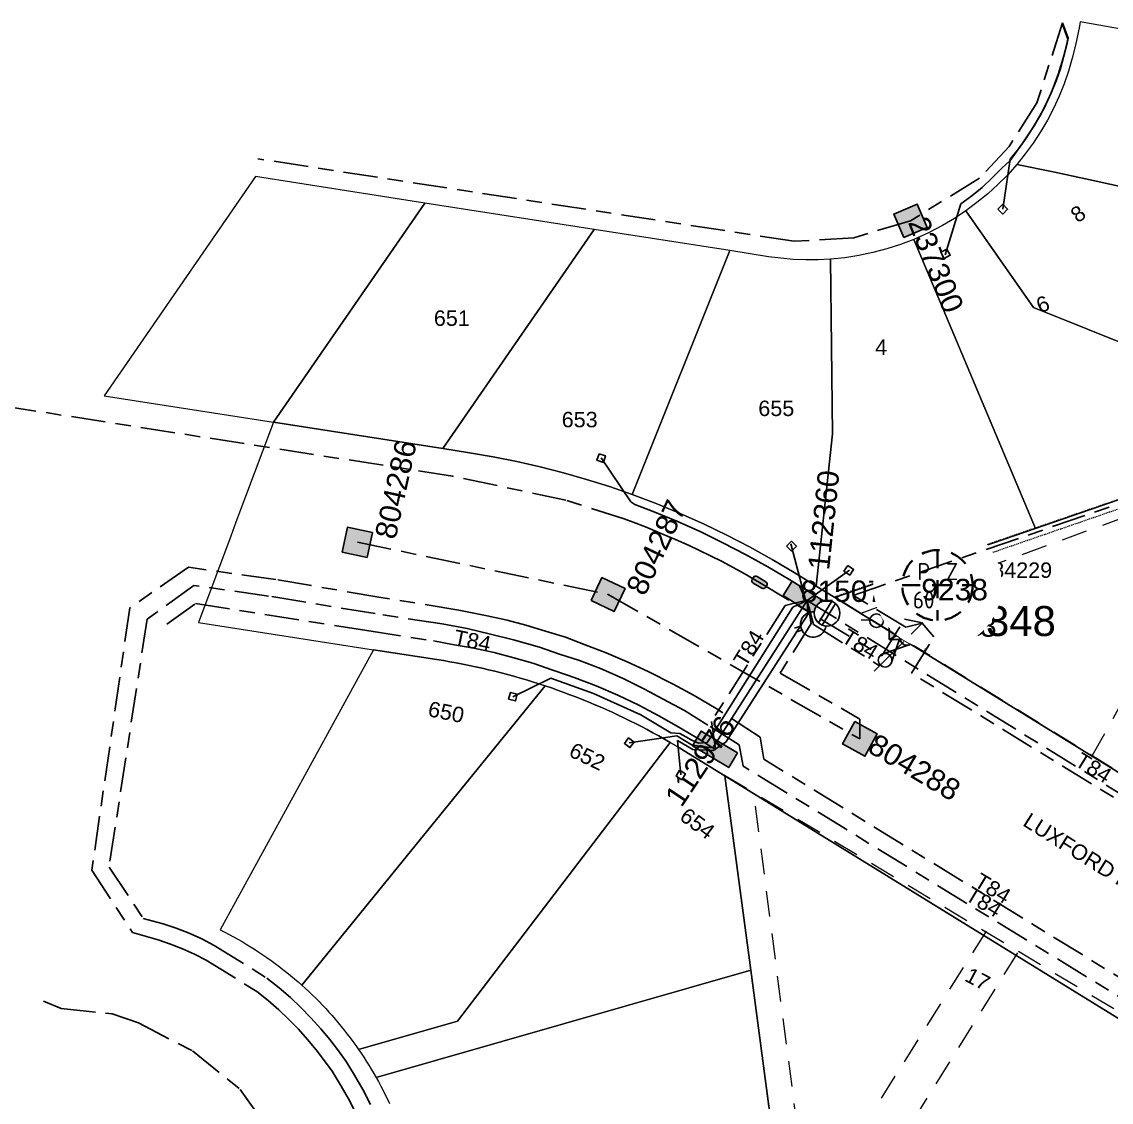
# Model space of a CAD drawing. Header units: metres. Extents: x 298351 to 299301, y 6265099 to 6266102.
# Drawn here: x 298476.4 to 298603.5, y 6265715 to 6265841.2 of the extents above; entities that cross this region are included whole.
import ezdxf
from ezdxf.enums import TextEntityAlignment as Align

# ---------------------------------------------------------------- set-up
doc = ezdxf.new("R2010")
doc.units = ezdxf.units.M
for name, pattern in [('Cable Exist UG', [8.2, 4, -1.2, 1.8, -1.2]), ('Dash', [5, 3, -2]), ('HIDDEN', [0.375, 0.25, -0.125]), ('HIDDEN2', [0.1875, 0.125, -0.0625])]:
    doc.linetypes.add(name, pattern=pattern)
doc.layers.get('0').update_dxf_attribs({"color": 6})
for name, color, linetype, lineweight in [('Cadastre Developer_SP_EXT', 9, 'Continuous', 5), ('Cadastre Land Parcels_SP_EXT', 9, 'Continuous', 5), ('Cadastre Other Property_SP_EXT', 9, 'HIDDEN', 5), ('Cadastre Roads_SP_EXT', 9, 'Continuous', 5)]:
    doc.layers.add(name, color=color, linetype=linetype, lineweight=lineweight)
for name, color, linetype in [('Equip_HV_EXT', 7, 'Continuous'), ('Equip_LV_EXT', 7, 'Continuous'), ('Equip_SL_EXT', 7, 'Continuous'), ('Mains_HV_EXT', 7, 'Continuous'), ('Mains_LV_EXT', 7, 'Continuous'), ('Mains_LV_SL_EXT', 7, 'Continuous'), ('Mains_SL_EXT', 7, 'Continuous'), ('Services_SP_EXT', 7, 'Continuous'), ('Sub_SP_EXT', 7, 'Continuous'), ('SupportsUG_SP_LV_EXT', 7, 'Continuous'), ('SupportsUG_SP_LV_SL_EXT', 7, 'Continuous')]:
    doc.layers.add(name, color=color, linetype=linetype)
doc.layers.get('0').freeze()
doc.styles.add('COLUMN_LABEL', font='arial.ttf')
doc.styles.add('iecARIAL', font='arial.ttf', dxfattribs={"height": 2})
doc.styles.add('IESYMBOL1', font='isocp.shx')
doc.styles.add('POLE_LABEL', font='arial.ttf')
doc.styles.add('SLCP_LABEL', font='arial.ttf', dxfattribs={"height": 3.5})
doc.styles.get("Standard").update_dxf_attribs({"font": 'arial.ttf'})
doc.styles.add('SWITCH_LABEL', font='arial.ttf', dxfattribs={"height": 2.5})

# ---------------------------------------------------------------- blocks, each defined once
blk = doc.blocks.new('SUB_PADMOUNT_EXT')
for points in [[(0, 0), (-3.84, 1.92), (-3.84, -1.92)], [(0, 0), (3.84, 1.92), (3.84, -1.92)]]:
    blk.add_hatch(color=256).paths.add_polyline_path(points)
for p, q in [((3.84, 1.92), (-3.84, -1.92)), ((-3.84, 1.92), (3.84, -1.92))]:
    blk.add_line(p, q)
blk.add_lwpolyline([(-3.84, -1.92), (3.84, -1.92), (3.84, 1.92), (-3.84, 1.92)], close=True)
for tag, height, flags, p in [('ASSET_NUM', 3.5, 8, (2, 2)), ('STREET_CODE', 0.2, 9, (1.5, 0)), ('CONSTRUCTED_VOLTAGE', 0.2, 9, (1.5, -0.2)), ('OPERATING_VOLTAGE', 0.2, 9, (1.5, -0.6)), ('ORIENTATION', 0.2, 9, (1.5, -0.8)), ('OWNED_BY', 0.2, 9, (1.5, -1)), ('OPERATED_BY', 0.2, 9, (1.5, -1.2)), ('NO_PHASES', 0.2, 9, (1.5, -0.4)), ('SECONDARY_VOLTAGE', 0.2, 9, (1.5, -1.6)), ('STATE', 0.2, 9, (1.5, -1.8)), ('SUBSTATION_TYPE', 0.2, 9, (1.5, -2.2)), ('MAINTAINED_BY', 0.2, 9, (1.5, -1.4)), ('PARENT', 0.2, 9, (1.5, -2)), ('USAGE', 0.2, 9, (1.5, -2.4)), ('LEGEND', 0.2, 9, (1.5, -2.6)), ('STREETNAME', 0.2, 9, (1.5, -3)), ('SUBURB', 0.2, 9, (1.5, -3.2)), ('Z', 0.2, 1, (1.5, -3.6)), ('LOCATION', 0.2, 9, (1.5, -2.8)), ('NOTES', 0.2, 9, (1.5, -3.4))]:
    blk.add_attdef(tag, text='', height=height, dxfattribs=dict(flags=flags)).set_placement(p, align=Align.MIDDLE_LEFT)
blk = doc.blocks.new('COLUMN_EXT')
blk.add_hatch(color=256).paths.add_polyline_path([(-1.49, 1.48), (-1.49, -1.49), (1.48, -1.49), (1.48, 1.48)])
blk.add_lwpolyline([(-1.49, -1.49), (1.48, -1.49), (1.48, 1.48), (-1.49, 1.48)], close=True)
for tag, height, style, flags, p in [('ASSET_NUM', 2.5, 'COLUMN_LABEL', 8, (2, 2)), ('STRUCTURE_PLANT_NUMBER', 0.2, 'POLE_LABEL', 9, (1.81, 0.03)), ('STREET_CODE', 0.2, 'COLUMN_LABEL', 9, (1.81, -0.2))]:
    blk.add_attdef(tag, text='', height=height, dxfattribs=dict(style=style, flags=flags)).set_placement(p, align=Align.MIDDLE_LEFT)
at = {"flags": 9}
for tag, p in [('COLUMN_TYPE', (1.81, -0.4)), ('OWNED_BY', (1.81, -0.6)), ('STATE', (1.81, -0.8)), ('USAGE', (1.81, -1)), ('LEGEND', (1.81, -1.2)), ('STREETNAME', (1.81, -1.6)), ('SUBURB', (1.81, -1.8)), ('LOCATION', (1.81, -1.4)), ('NOTES', (1.81, -2))]:
    blk.add_attdef(tag, text='', height=0.2, dxfattribs=at).set_placement(p, align=Align.MIDDLE_LEFT)
at = {"flags": 1}
blk.add_attdef('Z', (1.81, -2.35), '', height=0.2, dxfattribs=at)
blk = doc.blocks.new('PILLAR_EXT')
blk.add_hatch(color=256).paths.add_polyline_path([(-2.475, 0.99), (-2.475, -0.99), (2.475, -0.99), (2.475, 0.99)])
blk.add_lwpolyline([(-2.475, -0.99), (2.475, -0.99), (2.475, 0.99), (-2.475, 0.99)], close=True)
at = {"style": 'iecARIAL', "flags": 8}
blk.add_attdef('ASSET_NUM', (1.5, 3.5), '', height=2.5, dxfattribs=at)
for tag, p, flags in [('OWNED_BY', (0, -0.2), 9), ('STATE', (0, -0.4), 9), ('SUPPORT_TYPE', (0, -0.6), 9), ('USAGE', (0, -0.8), 9), ('LEGEND', (0, -1), 9), ('LOCATION', (0, -1.2), 9), ('NOTES', (0, -1.4), 9), ('STREETNAME', (0, -1.8), 9), ('SUBURB', (0, -2), 1), ('PARENT', (0, -1.6), 9)]:
    blk.add_attdef(tag, p, '', height=0.2, dxfattribs=dict(flags=flags))
blk = doc.blocks.new('CCP_EXT')
at = {"flags": 9}
for tag, p in [('STATE', (0, -1.8)), ('LEGEND', (0, -1.4)), ('LIFE_SUPPORT', (0, -1.6)), ('NOTES', (0, -2))]:
    blk.add_attdef(tag, text='', height=0.2, dxfattribs=at).set_placement(p, align=Align.MIDDLE_LEFT)
blk.add_wipeout([(0, 0.57), (0.57, 0), (0, -0.57), (-0.57, 0)])
blk.add_lwpolyline([(-0.57, 0), (0, 0.57), (0.57, 0), (0, -0.57), (-0.57, 0)])
at = {"flags": 1}
blk.add_attdef('Z', (0, 0), '', height=0.2, dxfattribs=at)
at = {"flags": 9}
for tag, p in [('CCP_TYPE', (0, 0)), ('CONSTRUCTED_VOLTAGE', (0, -0.2)), ('OPERATING_VOLTAGE', (0, -0.6)), ('ORIENTATION', (0, -0.8)), ('OWNED_BY', (0, -1)), ('NO_PHASES', (0, -0.4)), ('USAGE', (0, -1.2))]:
    blk.add_attdef(tag, text='', height=0.2, dxfattribs=at).set_placement(p, align=Align.MIDDLE_LEFT)
blk = doc.blocks.new('HV_STJ_EXT')
h = blk.add_hatch(color=256)
edge = h.paths.add_edge_path()
edge.add_ellipse((-0.59, 0.13), major_axis=(0.226, 0.226), ratio=1, start_angle=45, end_angle=135)
edge.add_line((-0.91, 0.13), (-0.91, -0.13))
edge.add_ellipse((-0.59, -0.13), major_axis=(0.226, 0.226), ratio=1, start_angle=135, end_angle=225)
edge.add_line((-0.59, -0.45), (0.59, -0.45))
edge.add_ellipse((0.59, -0.13), major_axis=(-0.226, 0.226), ratio=1, start_angle=135, end_angle=225)
edge.add_line((0.91, -0.13), (0.91, 0.13))
edge.add_ellipse((0.59, 0.13), major_axis=(-0.226, 0.226), ratio=1, start_angle=225, end_angle=315)
edge.add_line((0.59, 0.45), (-0.59, 0.45))
blk.add_lwpolyline([(-0.91, 0.13), (-0.91, -0.13, 0.414214), (-0.59, -0.45), (0.59, -0.45, 0.414214), (0.91, -0.13), (0.91, 0.13, 0.414214), (0.59, 0.45), (-0.59, 0.45, 0.414214)], format="xyb", close=True)
for tag, flags, p in [('ORIENTATION', 9, (1.5, 0)), ('Z', 1, (1.5, -0.8)), ('USAGE', 9, (1.5, -0.2)), ('LEGEND', 9, (1.5, -0.4)), ('NOTES', 9, (1.5, -0.6))]:
    blk.add_attdef(tag, text='', height=0.2, dxfattribs=dict(flags=flags)).set_placement(p, align=Align.MIDDLE_LEFT)
blk = doc.blocks.new('LV_UG_LINKS_OPEN_EXT')
for p, q in [((-0.25, 1.47), (-0.25, 2.22)), ((0.25, 1.47), (0.25, 2.22)), ((-0.25, -1.47), (-0.25, -2.22)), ((0.25, -1.47), (0.25, -2.22))]:
    blk.add_line(p, q)
at = {"flags": 9}
for tag, p in [('ACTUAL_STATUS', (0, 0)), ('CONSTRUCTED_VOLTAGE', (0, -0.2)), ('OPERATING_VOLTAGE', (0, -0.6)), ('ORIENTATION', (0, -0.8)), ('STATE', (0, -1)), ('SWITCH_TYPE', (0, -1.2)), ('NO_PHASES', (0, -0.4)), ('USAGE', (0, -1.4)), ('NOTES', (0, -1.6))]:
    blk.add_attdef(tag, text='', height=0.2, dxfattribs=at).set_placement(p, align=Align.MIDDLE_LEFT)
at = {"flags": 1}
blk.add_attdef('Z', (0, 0), '', height=0.2, dxfattribs=at)
blk.add_wipeout([(-0.25, 1.47), (-0.43, 1.43), (-0.61, 1.36), (-0.77, 1.28), (-0.93, 1.17), (-1.07, 1.05), (-1.19, 0.9), (-1.29, 0.75), (-1.38, 0.58), (-1.44, 0.4), (-1.48, 0.22), (-1.49, 0.03), (-1.49, -0.16), (-1.45, -0.34), (-1.4, -0.52), (-1.32, -0.69), (-1.23, -0.85), (-1.11, -1), (-0.98, -1.13), (-0.83, -1.24), (-0.66, -1.34), (-0.49, -1.41), (-0.31, -1.46), (-0.13, -1.49), (0.06, -1.49), (0.25, -1.47), (0.43, -1.43), (0.61, -1.36), (0.77, -1.28), (0.93, -1.17), (1.07, -1.05), (1.19, -0.9), (1.29, -0.75), (1.38, -0.58), (1.44, -0.4), (1.48, -0.22), (1.49, -0.03), (1.49, 0.16), (1.45, 0.34), (1.4, 0.52), (1.32, 0.69), (1.23, 0.85), (1.11, 1), (0.98, 1.13), (0.83, 1.24), (0.66, 1.34), (0.49, 1.41), (0.31, 1.46), (0.13, 1.49), (-0.06, 1.49)])
blk.add_lwpolyline([(0, -1.49, 1), (0, 1.49, 1)], format="xyb", close=True)
blk = doc.blocks.new('LV_UG_DFUSE_CLOSED_EXT')
for points in [[(1, 0), (0, 0)], [(5.04, 0.73), (2.16, -0.72)], [(5.05, -0.71), (2.16, 0.72)], [(6.2, 0.01), (7.2, 0.01)]]:
    blk.add_lwpolyline(points)
for centre in [(1.8, 0), (5.4, 0.01)]:
    blk.add_circle(centre, 0.8)
at = {"flags": 9}
for tag, p in [('ACTUAL_STATUS', (0, 0)), ('CONSTRUCTED_VOLTAGE', (0, -0.2)), ('OPERATING_VOLTAGE', (0, -0.6)), ('ORIENTATION', (0, -0.8)), ('STATE', (0, -1)), ('SWITCH_TYPE', (0, -1.2)), ('NO_PHASES', (0, -0.4)), ('USAGE', (0, -1.4)), ('NOTES', (0, -1.6))]:
    blk.add_attdef(tag, text='', height=0.2, dxfattribs=at).set_placement(p, align=Align.MIDDLE_LEFT)
at = {"flags": 1}
blk.add_attdef('Z', (0, 0), '', height=0.2, dxfattribs=at)
blk = doc.blocks.new('LV_UG_LINKS_CLOSED_EXT')
blk.add_wipeout([(-1.06, 1.06), (-1.18, 0.92), (-1.29, 0.76), (-1.37, 0.59), (-1.43, 0.42), (-1.48, 0.23), (-1.49, 0.05), (-1.49, -0.14), (-1.46, -0.33), (-1.41, -0.51), (-1.33, -0.68), (-1.24, -0.84), (-1.12, -0.99), (-0.99, -1.12), (-0.84, -1.24), (-0.68, -1.33), (-0.51, -1.41), (-0.33, -1.46), (-0.14, -1.49), (0.05, -1.49), (0.23, -1.48), (0.42, -1.43), (0.59, -1.37), (0.76, -1.29), (0.92, -1.18), (1.06, -1.06), (1.18, -0.92), (1.29, -0.76), (1.37, -0.59), (1.43, -0.42), (1.48, -0.23), (1.49, -0.05), (1.49, 0.14), (1.46, 0.33), (1.41, 0.51), (1.33, 0.68), (1.24, 0.84), (1.12, 0.99), (0.99, 1.12), (0.84, 1.24), (0.68, 1.33), (0.51, 1.41), (0.33, 1.46), (0.14, 1.49), (-0.05, 1.49), (-0.23, 1.48), (-0.42, 1.43), (-0.59, 1.37), (-0.76, 1.29), (-0.92, 1.18)])
for p, q in [((-0.25, -1.48), (-0.25, 1.48)), ((0.25, -1.48), (0.25, 1.48))]:
    blk.add_line(p, q)
blk.add_circle((0, 0), 1.5)
at = {"flags": 9}
for tag, p in [('ACTUAL_STATUS', (0, 0)), ('CONSTRUCTED_VOLTAGE', (0, -0.2)), ('OPERATING_VOLTAGE', (0, -0.6)), ('ORIENTATION', (0, -0.8)), ('STATE', (0, -1)), ('SWITCH_TYPE', (0, -1.2)), ('NO_PHASES', (0, -0.4)), ('USAGE', (0, -1.4)), ('NOTES', (0, -1.6))]:
    blk.add_attdef(tag, text='', height=0.2, dxfattribs=at).set_placement(p, align=Align.MIDDLE_LEFT)
at = {"flags": 1}
blk.add_attdef('Z', (0, 0), '', height=0.2, dxfattribs=at)
blk = doc.blocks.new('LV_UG_DFUSE_OPEN_EXT')
for points in [[(1, 0), (0, 0)], [(6.2, 0.01), (7.2, 0.01)]]:
    blk.add_lwpolyline(points)
for centre in [(1.8, 0), (5.4, 0.01)]:
    blk.add_circle(centre, 0.8)
at = {"flags": 9}
for tag, p in [('ACTUAL_STATUS', (0, 0)), ('CONSTRUCTED_VOLTAGE', (0, -0.2)), ('OPERATING_VOLTAGE', (0, -0.6)), ('ORIENTATION', (0, -0.8)), ('STATE', (0, -1)), ('SWITCH_TYPE', (0, -1.2)), ('NO_PHASES', (0, -0.4)), ('USAGE', (0, -1.4)), ('NOTES', (0, -1.6))]:
    blk.add_attdef(tag, text='', height=0.2, dxfattribs=at).set_placement(p, align=Align.MIDDLE_LEFT)
at = {"flags": 1}
blk.add_attdef('Z', (0, 0), '', height=0.2, dxfattribs=at)
blk = doc.blocks.new('SWG_HOLEC_SU_EXT')
blk.add_line((1.8, -2), (5.8, -2))
for points in [[(1, 0), (0, 0)], [(6.6, 0), (7.6, 0)]]:
    blk.add_lwpolyline(points)
for points in [[(1.8, -0.8, 1), (1.8, 0.8, 1)], [(5.8, -0.8, 1), (5.8, 0.8, 1)]]:
    blk.add_lwpolyline(points, format="xyb", close=True)
at = {"style": 'SWITCH_LABEL', "flags": 8}
blk.add_attdef('ASSET_NUM', text='', height=2.5, rotation=179.9544, dxfattribs=at).set_placement((-2.4, 0), align=Align.MIDDLE_LEFT)
at = {"flags": 1}
blk.add_attdef('Z', (0, 0), '', height=0.2, dxfattribs=at)
at = {"flags": 9}
for tag, p in [('ACTUAL_STATUS', (0, -0.4)), ('CONSTRUCTED_VOLTAGE', (0, -0.6)), ('OPERATING_VOLTAGE', (0, -1)), ('ORIENTATION', (0, -1.2)), ('NO_PHASES', (0, -0.8)), ('OWNED_BY', (0, -1.4)), ('STATE', (0, -1.8)), ('SWITCH_TYPE', (0, -2)), ('STREETNAME', (0, -2.6)), ('PARENT', (0, -1.6)), ('USAGE', (0, -2.2)), ('LOCATION', (0, -2.4)), ('SUBURB', (0, -2.8)), ('NOTES', (0, -3))]:
    blk.add_attdef(tag, text='', height=0.2, dxfattribs=at).set_placement(p, align=Align.MIDDLE_LEFT)
at = {"style": 'SWITCH_LABEL', "flags": 9}
blk.add_attdef('STREET_CODE', text='', height=0.2, dxfattribs=at).set_placement((0, -0.2), align=Align.MIDDLE_LEFT)
blk = doc.blocks.new('SLCP_ZELL_EXT')
blk.add_wipeout([(-0.24, 7.5), (-0.71, 7.47), (-1.17, 7.41), (-1.64, 7.32), (-2.09, 7.21), (-2.54, 7.06), (-2.98, 6.89), (-3.41, 6.69), (-3.82, 6.46), (-4.22, 6.21), (-4.6, 5.93), (-4.96, 5.63), (-5.31, 5.31), (-5.63, 4.96), (-5.93, 4.6), (-6.21, 4.22), (-6.46, 3.82), (-6.69, 3.41), (-6.89, 2.98), (-7.06, 2.54), (-7.21, 2.09), (-7.32, 1.64), (-7.41, 1.17), (-7.47, 0.71), (-7.5, 0.24), (-7.5, -0.24), (-7.47, -0.71), (-7.41, -1.17), (-7.32, -1.64), (-7.21, -2.09), (-7.06, -2.54), (-6.89, -2.98), (-6.69, -3.41), (-6.46, -3.82), (-6.21, -4.22), (-5.93, -4.6), (-5.63, -4.96), (-5.31, -5.31), (-4.96, -5.63), (-4.6, -5.93), (-4.22, -6.21), (-3.82, -6.46), (-3.41, -6.69), (-2.98, -6.89), (-2.54, -7.06), (-2.09, -7.21), (-1.64, -7.32), (-1.17, -7.41), (-0.71, -7.47), (-0.24, -7.5), (0.24, -7.5), (0.71, -7.47), (1.17, -7.41), (1.64, -7.32), (2.09, -7.21), (2.54, -7.06), (2.98, -6.89), (3.41, -6.69), (3.82, -6.46), (4.22, -6.21), (4.6, -5.93), (4.96, -5.63), (5.31, -5.31), (5.63, -4.96), (5.93, -4.6), (6.21, -4.22), (6.46, -3.82), (6.69, -3.41), (6.89, -2.98), (7.06, -2.54), (7.21, -2.09), (7.32, -1.64), (7.41, -1.17), (7.47, -0.71), (7.5, -0.24), (7.5, 0.24), (7.47, 0.71), (7.41, 1.17), (7.32, 1.64), (7.21, 2.09), (7.06, 2.54), (6.89, 2.98), (6.69, 3.41), (6.46, 3.82), (6.21, 4.22), (5.93, 4.6), (5.63, 4.96), (5.31, 5.31), (4.96, 5.63), (4.6, 5.93), (4.22, 6.21), (3.82, 6.46), (3.41, 6.69), (2.98, 6.89), (2.54, 7.06), (2.09, 7.21), (1.64, 7.32), (1.17, 7.41), (0.71, 7.47), (0.24, 7.5)])
at = {"linetype": 'Dash', "lineweight": 40, "ltscale": 0.7}
for p, q in [((0, 4.11), (0, -4.11)), ((-4.11, 0), (4.11, 0))]:
    blk.add_line(p, q, dxfattribs=at)
blk.add_circle((0, 0), 4.11, dxfattribs=at)
at = {"lineweight": 40, "style": 'IESYMBOL1'}
for s, p in [('P', (-1.6, 0)), ('Z', (1.7, 0)), ('60', (-1.61, -3.31))]:
    blk.add_text(s, height=2, dxfattribs=at).set_placement(p, align=Align.BOTTOM_CENTER)
at = {"style": 'SLCP_LABEL'}
for tag, height, flags, p in [('ASSET_NUM', 2.5, 8, (2, 2)), ('STREET_CODE', 0.2, 9, (0, -0.2))]:
    blk.add_attdef(tag, text='', height=height, dxfattribs=dict(at, flags=flags)).set_placement(p, align=Align.MIDDLE_LEFT)
at = {"flags": 1}
blk.add_attdef('Z', (0, 0), '', height=0.2, dxfattribs=at)
at = {"flags": 9}
for tag, p in [('CONSTRUCTED_VOLTAGE', (0, -0.4)), ('CONTROL_TYPE', (0, -0.6)), ('OPERATING_VOLTAGE', (0, -1)), ('ORIENTATION', (0, -1.2)), ('NO_PHASES', (0, -0.8)), ('OWNED_BY', (0, -1.4)), ('STATE', (0, -2)), ('USAGE', (0, -1.6)), ('LOCATION', (0, -1.8)), ('NOTES', (0, -2.2))]:
    blk.add_attdef(tag, text='', height=0.2, dxfattribs=at).set_placement(p, align=Align.MIDDLE_LEFT)

msp = doc.modelspace()

# ---------------------------------------------------------------- linework, layer by layer
at = {"layer": 'Cadastre Developer_SP_EXT', "linetype": 'Dash'}
for points in [[(298558.4, 6265753.21), (298622.78, 6265714.57)], [(298588.93, 6265734.98), (298568.22, 6265701.97), (298561.82, 6265751.15)], [(298618.91, 6265716.9), (298572.54, 6265700.19), (298592.76, 6265732.67)]]:
    msp.add_lwpolyline(points, dxfattribs=at)
at = {"layer": 'Cadastre Land Parcels_SP_EXT', "linetype": 'Continuous'}
for points in [[(298644.22, 6265820.97), (298646.83, 6265832.78), (298599.91, 6265841.15), (298599.87, 6265840.9), (298599.82, 6265840.65), (298599.35, 6265838.43), (298598.99, 6265836.9), (298598.55, 6265835.4), (298598.04, 6265833.92), (298597.46, 6265832.46), (298596.81, 6265831.04), (298596.08, 6265829.65), (298595.29, 6265828.3), (298594.43, 6265826.99), (298593.51, 6265825.73), (298592.53, 6265824.5), (298596.77, 6265823.63), (298601.41, 6265822.62), (298639.47, 6265814.24), (298644.22, 6265820.97)], [(298586.57, 6265819.08), (298594.46, 6265807.79), (298625.97, 6265795.13), (298639.47, 6265814.24), (298601.41, 6265822.62), (298596.77, 6265823.63), (298592.53, 6265824.5), (298591.45, 6265823.3), (298590.31, 6265822.15), (298589.12, 6265821.07), (298587.87, 6265820.04), (298586.57, 6265819.08)], [(298523.43, 6265819.99), (298503.67, 6265823.07), (298486.01, 6265797.49), (298505.78, 6265794.4), (298523.43, 6265819.99)], [(298707.4, 6265740.85), (298665.49, 6265766.77), (298682.39, 6265794), (298685.98, 6265795.69), (298685.28, 6265796.98), (298684.66, 6265798.31), (298684.11, 6265799.68), (298683.64, 6265801.06), (298683.24, 6265802.48), (298682.93, 6265803.91), (298682.69, 6265805.36), (298664.36, 6265806.89), (298645.94, 6265819.84), (298644.22, 6265820.97), (298639.47, 6265814.24), (298625.97, 6265795.13), (298623.77, 6265792.05), (298594.69, 6265782.01), (298571.29, 6265773.92), (298633.08, 6265735.8), (298684.65, 6265703.98), (298707.4, 6265740.85)], [(298543.2, 6265816.9), (298523.43, 6265819.99), (298505.78, 6265794.4), (298525.54, 6265791.32), (298543.2, 6265816.9)], [(298580.5, 6265815.74), (298594.69, 6265782.01), (298623.77, 6265792.05), (298625.97, 6265795.13), (298594.46, 6265807.79), (298586.57, 6265819.08), (298585.23, 6265818.18), (298583.84, 6265817.36), (298582.2, 6265816.5), (298580.5, 6265815.74)], [(298559.01, 6265814.43), (298543.2, 6265816.9), (298525.54, 6265791.32), (298528.66, 6265790.83), (298531.42, 6265790.36), (298534.17, 6265789.81), (298536.9, 6265789.19), (298539.62, 6265788.5), (298542.31, 6265787.73), (298544.99, 6265786.88), (298547.64, 6265785.97), (298559.01, 6265814.43)], [(298594.69, 6265782.01), (298580.5, 6265815.74), (298578.94, 6265815.15), (298577.35, 6265814.63), (298575.73, 6265814.2), (298574.09, 6265813.86), (298572.44, 6265813.6), (298570.77, 6265813.43), (298571.02, 6265793.05), (298569.1, 6265775.26), (298571.29, 6265773.92), (298594.69, 6265782.01)], [(298570.77, 6265813.43), (298569.33, 6265813.36), (298567.88, 6265813.35), (298566.43, 6265813.41), (298564.99, 6265813.54), (298563.55, 6265813.72), (298559.01, 6265814.43), (298547.64, 6265785.97), (298550.45, 6265784.9), (298553.23, 6265783.76), (298555.97, 6265782.53), (298558.68, 6265781.22), (298561.34, 6265779.84), (298563.97, 6265778.38), (298566.55, 6265776.84), (298569.1, 6265775.26), (298571.02, 6265793.05), (298570.77, 6265813.43)], [(298537.48, 6265763.62), (298536.75, 6265763.85), (298536.02, 6265764.09), (298535.29, 6265764.31), (298534.55, 6265764.53), (298533.82, 6265764.74), (298533.08, 6265764.94), (298532.34, 6265765.14), (298531.6, 6265765.32), (298530.85, 6265765.51), (298530.11, 6265765.68), (298529.36, 6265765.85), (298528.61, 6265766), (298527.86, 6265766.16), (298527.11, 6265766.3), (298526.35, 6265766.44), (298525.6, 6265766.57), (298524.84, 6265766.69), (298517.43, 6265767.84), (298499.57, 6265735.13), (298500.09, 6265734.87), (298500.6, 6265734.6), (298501.1, 6265734.33), (298501.61, 6265734.05), (298502.11, 6265733.76), (298502.6, 6265733.46), (298503.1, 6265733.16), (298503.58, 6265732.86), (298504.07, 6265732.54), (298504.55, 6265732.22), (298505.02, 6265731.89), (298505.49, 6265731.56), (298505.96, 6265731.22), (298506.42, 6265730.88), (298506.88, 6265730.52), (298507.33, 6265730.17), (298507.78, 6265729.8), (298508.22, 6265729.43), (298508.66, 6265729.05), (298509.09, 6265728.67), (298537.48, 6265763.62)], [(298527.24, 6265724.47), (298552.06, 6265757.02), (298551.39, 6265757.4), (298550.73, 6265757.78), (298550.06, 6265758.15), (298549.39, 6265758.51), (298548.71, 6265758.86), (298548.03, 6265759.21), (298547.35, 6265759.55), (298546.66, 6265759.89), (298545.98, 6265760.21), (298545.28, 6265760.54), (298544.59, 6265760.85), (298543.89, 6265761.16), (298543.19, 6265761.46), (298542.48, 6265761.75), (298541.78, 6265762.04), (298541.07, 6265762.32), (298540.35, 6265762.59), (298539.64, 6265762.86), (298538.92, 6265763.12), (298538.2, 6265763.37), (298537.48, 6265763.62), (298509.09, 6265728.67), (298509.5, 6265728.3), (298509.91, 6265727.92), (298510.31, 6265727.53), (298510.71, 6265727.14), (298511.1, 6265726.75), (298511.49, 6265726.35), (298511.87, 6265725.94), (298512.24, 6265725.53), (298512.61, 6265725.12), (298512.98, 6265724.7), (298513.34, 6265724.27), (298513.69, 6265723.84), (298514.04, 6265723.41), (298514.39, 6265722.97), (298514.72, 6265722.53), (298515.05, 6265722.08), (298515.38, 6265721.63), (298515.7, 6265721.17), (298527.24, 6265724.47)], [(298561.46, 6265730.41), (298558.44, 6265753.13), (298553.69, 6265756.04), (298553.15, 6265756.37), (298552.6, 6265756.7), (298552.06, 6265757.02), (298527.24, 6265724.47), (298515.7, 6265721.17), (298516.01, 6265720.72), (298516.31, 6265720.26), (298516.61, 6265719.8), (298516.91, 6265719.33), (298517.19, 6265718.86), (298517.47, 6265718.38), (298517.75, 6265717.91), (298561.46, 6265730.41)], [(298620.2, 6265715.01), (298558.44, 6265753.13), (298561.46, 6265730.41), (298564.2, 6265709.85), (298565.69, 6265698.69), (298567.35, 6265697.63), (298568.23, 6265697.07), (298620.2, 6265715.01)]]:
    msp.add_lwpolyline(points, close=True, dxfattribs=at)
msp.add_lwpolyline([(298564.2, 6265709.85), (298561.46, 6265730.41), (298517.75, 6265717.91), (298518.03, 6265717.41), (298518.3, 6265716.9), (298518.56, 6265716.39), (298518.82, 6265715.88), (298519.07, 6265715.37), (298519.32, 6265714.85)], dxfattribs=at)
at = {"layer": 'Mains_LV_SL_EXT', "linetype": 'Cable Exist UG'}
for points in [[(298580.11, 6265817.92), (298573.48, 6265815.93), (298566.54, 6265815.52), (298503.97, 6265825.15)], [(298515.57, 6265780.39), (298544.83, 6265774.29)]]:
    msp.add_lwpolyline(points, dxfattribs=at)
at = {"layer": 'Mains_SL_EXT', "linetype": 'Cable Exist UG'}
msp.add_lwpolyline([(298478.93, 6265726.79), (298481.02, 6265725.97), (298486.95, 6265725.31), (298490.02, 6265724.26), (298496.33, 6265720.99), (298501.88, 6265716.51), (298505.16, 6265711.89), (298507.2, 6265707.73), (298508.57, 6265703.43), (298520.25, 6265706)], dxfattribs=at)

# ---------------------------------------------------------------- block references
at = {"layer": 'Equip_HV_EXT', "rotation": 328.983097068582}
msp.add_blockref('HV_STJ_EXT', (298562.49, 6265775.7), dxfattribs=at)
at = {"layer": 'Equip_LV_EXT'}
for name, p, rotation in [('LV_UG_DFUSE_CLOSED_EXT', (298581.81, 6265771.56), 69.19514139383105), ('LV_UG_DFUSE_OPEN_EXT', (298581.55, 6265770.94), 176.8267551251283), ('LV_UG_DFUSE_CLOSED_EXT', (298580.97, 6265770.43), 224.8618103968521)]:
    msp.add_blockref(name, p, dxfattribs=dict(at, rotation=rotation))
at = {"layer": 'Sub_SP_EXT'}
ref = msp.add_blockref('SUB_PADMOUNT_EXT', (298581.48, 6265770.94), dxfattribs=at)
ref.add_attrib('ASSET_NUM', '28348', dxfattribs={"layer": '0', "height": 3.5}).set_placement((298583.48, 6265771.19), align=Align.MIDDLE_LEFT)
at = {"layer": 'SupportsUG_SP_LV_EXT'}
ref = msp.add_blockref('PILLAR_EXT', (298567.87, 6265773.68), dxfattribs=dict(at, rotation=327.6251599039594))
ref.add_attrib('ASSET_NUM', '112360', dxfattribs={"layer": '0', "height": 2.5, "rotation": 83.993, "style": 'iecARIAL'}).set_placement((298569.37, 6265777.18), align=Align.MIDDLE_LEFT)
ref = msp.add_blockref('PILLAR_EXT', (298557.29, 6265756.21), dxfattribs=dict(at, rotation=329.0080652139367))
ref.add_attrib('ASSET_NUM', '112976', dxfattribs={"layer": '0', "height": 2.5, "rotation": 56.3954, "style": 'iecARIAL'}).set_placement((298558.79, 6265759.71), align=Align.MIDDLE_RIGHT)
at = {"layer": 'SupportsUG_SP_LV_SL_EXT'}
ref = msp.add_blockref('COLUMN_EXT', (298580.11, 6265817.92), dxfattribs=dict(at, rotation=23.07128234156533))
ref.add_attrib('ASSET_NUM', '237300', dxfattribs={"layer": '0', "height": 2.5, "rotation": 291.665, "style": 'COLUMN_LABEL'}).set_placement((298582.11, 6265818.67), align=Align.TOP_LEFT)
ref = msp.add_blockref('COLUMN_EXT', (298515.57, 6265780.39), dxfattribs=dict(at, rotation=347.8789845299071))
ref.add_attrib('ASSET_NUM', '804286', dxfattribs={"layer": '0', "height": 2.5, "rotation": 77.6046, "style": 'COLUMN_LABEL'}).set_placement((298517.57, 6265781.14), align=Align.TOP_LEFT)
ref = msp.add_blockref('COLUMN_EXT', (298544.83, 6265774.29), dxfattribs=dict(at, rotation=334.9164061210567))
ref.add_attrib('ASSET_NUM', '804287', dxfattribs={"layer": '0', "height": 2.5, "rotation": 64.9164, "style": 'COLUMN_LABEL'}).set_placement((298546.83, 6265775.04), align=Align.TOP_LEFT)
ref = msp.add_blockref('COLUMN_EXT', (298574.21, 6265757.42), dxfattribs=dict(at, rotation=241.1519406685851))
ref.add_attrib('ASSET_NUM', '804288', dxfattribs={"layer": '0', "height": 2.5, "rotation": 329.2787, "style": 'COLUMN_LABEL'}).set_placement((298576.21, 6265758.17), align=Align.TOP_LEFT)

# ---------------------------------------------------------------- texts
at = {"layer": 'Cadastre Land Parcels_SP_EXT'}
for s, rotation, p in [('8', 36.1366, (298599.63, 6265817.6)), ('6', 22.4406, (298595.25, 6265807.09)), ('650', 348.5132, (298523.7, 6265760.1)), ('652', 334.4356, (298540.11, 6265755.47)), ('654', 323.5784, (298553.03, 6265748.08)), ('17', 332.1565, (298586.29, 6265729.25))]:
    msp.add_text(s, height=1.8, rotation=rotation, dxfattribs=at).set_placement(p)
for s, p in [('651', (298524.49, 6265805.65)), ('4', (298575.99, 6265802.26)), ('655', (298562.35, 6265795.12)), ('653', (298539.41, 6265793.81))]:
    msp.add_text(s, height=1.8, dxfattribs=at).set_placement(p)
at = {"layer": 'Cadastre Other Property_SP_EXT'}
msp.add_text('084229', height=1.8, dxfattribs=at).set_placement((298588.25, 6265776.23))
at = {"layer": 'Cadastre Roads_SP_EXT'}
msp.add_text('LUXFORD RD', height=1.8, rotation=327.8554, dxfattribs=at).set_placement((298593.09, 6265747.38))
at = {"layer": 'Mains_LV_EXT'}
for rotation, p in [(348.4882, (298526.69, 6265768.45)), (58.5434, (298560.87, 6265765.69)), (328.3667, (298599.14, 6265754.42)), (328.9074, (298587.39, 6265740.33)), (328.9074, (298586.35, 6265738.73))]:
    msp.add_text('T84', height=1.8, rotation=rotation, dxfattribs=at).set_placement(p)

# ---------------------------------------------------------------- next in the draw order: block references
at = {"layer": 'Services_SP_EXT'}
for p in [(298590.87, 6265819.27), (298566.22, 6265779.93), (298587.3, 6265771.02)]:
    msp.add_blockref('CCP_EXT', p, dxfattribs=at)
for p, rotation in [((298584.2, 6265814.07), 72.9393819786134), ((298544.03, 6265790.21), 296.9081225934459), ((298572.91, 6265777.11), 280.65351256992), ((298533.71, 6265762.35), 210.5582740674793), ((298547.29, 6265756.97), 187.6072397501113), ((298553.3, 6265753.22), 284.2273139435569)]:
    msp.add_blockref('CCP_EXT', p, dxfattribs=dict(at, rotation=rotation))

# ---------------------------------------------------------------- next in the draw order: linework, layer by layer
at = {"layer": 'Cadastre Developer_SP_EXT', "linetype": 'Dash'}
for points in [[(298574.36, 6265772.11), (298619.68, 6265788.65), (298601.32, 6265755.47)], [(298571.29, 6265774.01), (298633.08, 6265735.89)]]:
    msp.add_lwpolyline(points, dxfattribs=at)
at = {"layer": 'Cadastre Other Property_SP_EXT', "linetype": 'HIDDEN2'}
msp.add_lwpolyline([(298571.29, 6265774.01), (298581.61, 6265767.55), (298582.85, 6265769.58), (298582.85, 6265769.58, 0.414204), (298582, 6265773.95), (298582, 6265773.95), (298579.28, 6265775.61), (298624.98, 6265791.41), (298623.82, 6265792.06), (298571.29, 6265774.01)], format="xyb", close=True, dxfattribs=at)
at = {"layer": 'Cadastre Roads_SP_EXT', "linetype": 'Continuous'}
msp.add_lwpolyline([(298633.08, 6265735.8), (298571.29, 6265773.92), (298569.1, 6265775.26), (298566.55, 6265776.84), (298563.97, 6265778.38), (298561.34, 6265779.84), (298558.68, 6265781.22), (298555.97, 6265782.53), (298553.23, 6265783.76), (298550.45, 6265784.9), (298547.64, 6265785.97), (298544.99, 6265786.88), (298542.31, 6265787.73), (298539.62, 6265788.5), (298536.9, 6265789.19), (298534.17, 6265789.81), (298531.42, 6265790.36), (298528.66, 6265790.83), (298525.54, 6265791.32), (298505.78, 6265794.4), (298501.4, 6265782.72), (298500.8, 6265781.11), (298497.03, 6265771.03), (298517.43, 6265767.84), (298524.84, 6265766.69), (298525.6, 6265766.57), (298526.35, 6265766.44), (298527.11, 6265766.3), (298527.86, 6265766.16), (298528.61, 6265766), (298529.36, 6265765.85), (298530.11, 6265765.68), (298530.85, 6265765.51), (298531.6, 6265765.32), (298532.34, 6265765.14), (298533.08, 6265764.94), (298533.82, 6265764.74), (298534.55, 6265764.53), (298535.29, 6265764.31), (298536.02, 6265764.09), (298536.75, 6265763.85), (298537.48, 6265763.62), (298538.2, 6265763.37), (298538.92, 6265763.12), (298539.64, 6265762.86), (298540.35, 6265762.59), (298541.07, 6265762.32), (298541.78, 6265762.04), (298542.48, 6265761.75), (298543.19, 6265761.46), (298543.89, 6265761.16), (298544.59, 6265760.85), (298545.28, 6265760.54), (298545.98, 6265760.21), (298546.66, 6265759.89), (298547.35, 6265759.55), (298548.03, 6265759.21), (298548.71, 6265758.86), (298549.39, 6265758.51), (298550.06, 6265758.15), (298550.73, 6265757.78), (298551.39, 6265757.4), (298552.06, 6265757.02), (298552.6, 6265756.7), (298553.15, 6265756.37), (298553.69, 6265756.04), (298558.44, 6265753.13), (298620.2, 6265715.01)], dxfattribs=at)
at = {"layer": 'Mains_HV_EXT', "linetype": 'Cable Exist UG'}
msp.add_lwpolyline([(298562.48, 6265775.7), (298560.72, 6265776.75), (298559.43, 6265777.45), (298558.07, 6265778.16), (298556.86, 6265778.77), (298555.43, 6265779.46), (298554.28, 6265780), (298552.68, 6265780.72), (298550.84, 6265781.5), (298549.18, 6265782.18), (298547.75, 6265782.72), (298546.68, 6265783.12), (298539.9, 6265785.3), (298526.66, 6265788.11), (298449.31, 6265800.19), (298437.9, 6265801.97), (298426.07, 6265803.76), (298414.64, 6265804.91), (298404.14, 6265805.17), (298394.23, 6265804.71), (298384.92, 6265803.64), (298375.7, 6265801.99), (298351.02, 6265796.79)], dxfattribs=at)
at = {"layer": 'Mains_LV_EXT', "linetype": 'Cable Exist UG'}
msp.add_lwpolyline([(298493.33, 6265770.82), (298496.68, 6265773.22), (298516.66, 6265770.09), (298524.44, 6265768.87), (298524.44, 6265768.87), (298526.66, 6265768.46), (298529.14, 6265768.02), (298531.51, 6265767.5), (298533.81, 6265766.91), (298536.05, 6265766.25), (298538.25, 6265765.5), (298540.08, 6265764.88), (298540.08, 6265764.88), (298540.85, 6265764.61), (298543.44, 6265763.62), (298545.97, 6265762.53), (298548.4, 6265761.36), (298550.76, 6265760.11), (298553.06, 6265758.81), (298554.51, 6265757.95), (298554.51, 6265757.95), (298555.26, 6265757.5), (298557.39, 6265756.16)], dxfattribs=at)
at = {"layer": 'Mains_LV_SL_EXT', "linetype": 'Cable Exist UG'}
msp.add_lwpolyline([(298597.86, 6265841.02), (298594.85, 6265831.68), (298591.61, 6265826.59), (298588.17, 6265822.9), (298580.11, 6265817.92)], dxfattribs=at)
at = {"layer": 'Services_SP_EXT'}
for points in [[(298597.82, 6265840.97), (298598.48, 6265839.14), (298598.09, 6265837.42), (298597.36, 6265835.01), (298596.56, 6265832.92), (298595.69, 6265831.05), (298594.55, 6265829.01), (298593.14, 6265826.91), (298591.73, 6265824.97), (298590.74, 6265824.01), (298590.74, 6265824.01), (298589.62, 6265822.88), (298588.47, 6265821.82), (298587.26, 6265820.83), (298585.98, 6265819.88), (298584.16, 6265813.96)], [(298597.86, 6265841.02), (298598.5, 6265839.24), (298598.5, 6265839.24), (298598.38, 6265838.64), (298598.02, 6265837.16), (298597.6, 6265835.7), (298597.11, 6265834.27), (298596.54, 6265832.86), (298595.91, 6265831.48), (298595.21, 6265830.14), (298594.44, 6265828.83), (298593.61, 6265827.56), (298592.72, 6265826.33), (298591.75, 6265825.13), (298590.87, 6265819.26)], [(298581.48, 6265770.94), (298587.3, 6265771.02)]]:
    msp.add_lwpolyline(points, dxfattribs=at)

# ---------------------------------------------------------------- next in the draw order: block references
at = {"layer": 'Equip_HV_EXT'}
ref = msp.add_blockref('SWG_HOLEC_SU_EXT', (298580.47, 6265769.3), dxfattribs=dict(at, rotation=58.32758319277213))
ref.add_attrib('ASSET_NUM', '81505', dxfattribs={"layer": '0', "height": 2.5, "style": 'SWITCH_LABEL'}).set_placement((298578.07, 6265770.55), align=Align.MIDDLE_LEFT)
ref = msp.add_blockref('SWG_HOLEC_SU_EXT', (298582.85, 6265769.36), dxfattribs=dict(at, rotation=58.32758375678434))
ref.add_attrib('ASSET_NUM', '81508', dxfattribs={"layer": '0', "height": 2.5, "style": 'SWITCH_LABEL'}).set_placement((298580.45, 6265770.61), align=Align.MIDDLE_LEFT)
at = {"layer": 'Equip_LV_EXT', "rotation": 1.531886574704786}
msp.add_blockref('LV_UG_DFUSE_CLOSED_EXT', (298582.11, 6265770.92), dxfattribs=at)

# ---------------------------------------------------------------- next in the draw order: block references
at = {"layer": 'Equip_LV_EXT', "rotation": 107.543709893672}
msp.add_blockref('LV_UG_LINKS_OPEN_EXT', (298568.77, 6265770.79), dxfattribs=at)

# ---------------------------------------------------------------- next in the draw order: block references
at = {"layer": 'Equip_LV_EXT', "rotation": 328.2912140571419}
msp.add_blockref('LV_UG_LINKS_CLOSED_EXT', (298570.37, 6265772.1), dxfattribs=at)

# ---------------------------------------------------------------- next in the draw order: linework, layer by layer
at = {"layer": 'Mains_LV_EXT', "linetype": 'Cable Exist UG'}
msp.add_lwpolyline([(298568.01, 6265773.62), (298565.47, 6265773.01), (298556.87, 6265759.45), (298557.35, 6265756.26)], dxfattribs=at)
at = {"layer": 'Mains_LV_SL_EXT', "linetype": 'Cable Exist UG'}
for points in [[(298544.83, 6265774.29), (298574.21, 6265757.42)], [(298568.06, 6265773.57), (298568.53, 6265770.9), (298568.53, 6265770.9), (298564.91, 6265765.1), (298564.91, 6265765.1), (298574.2, 6265759.74), (298574.21, 6265757.42)]]:
    msp.add_lwpolyline(points, dxfattribs=at)
at = {"layer": 'Services_SP_EXT'}
for points in [[(298544, 6265790.25), (298547.47, 6265785.12), (298547.94, 6265784.78), (298547.94, 6265784.78), (298550.08, 6265783.97), (298552.83, 6265782.84), (298555.55, 6265781.63), (298558.23, 6265780.33), (298560.87, 6265778.96), (298563.47, 6265777.51), (298566.03, 6265775.98), (298567.15, 6265775.29), (298567.87, 6265773.68)], [(298566.14, 6265780.21), (298567.87, 6265773.68)], [(298573, 6265777.12), (298568.06, 6265773.57)], [(298568.06, 6265773.57), (298566.38, 6265772.8), (298557.14, 6265758.13), (298556.37, 6265757), (298555.36, 6265756.94), (298554.59, 6265757.27), (298553.19, 6265758.06), (298552.13, 6265758.15), (298548.66, 6265760.22), (298543.11, 6265762.74), (298538.15, 6265764.53), (298533.71, 6265762.35)], [(298568.06, 6265773.57), (298557.05, 6265756.39), (298554.64, 6265756.7), (298552.84, 6265757.77), (298547.29, 6265756.97)], [(298568.06, 6265773.57), (298568.13, 6265771.95), (298558.57, 6265757.05), (298557.1, 6265756.06), (298554.73, 6265756.18), (298552.93, 6265757.24), (298553.3, 6265753.22)]]:
    msp.add_lwpolyline(points, dxfattribs=at)

# ---------------------------------------------------------------- next in the draw order: block references
at = {"layer": 'Equip_HV_EXT'}
ref = msp.add_blockref('SWG_HOLEC_SU_EXT', (298579.42, 6265771.42), dxfattribs=dict(at, rotation=58.32758305085507))
ref.add_attrib('ASSET_NUM', '81507', dxfattribs={"layer": '0', "height": 2.5, "style": 'SWITCH_LABEL'}).set_placement((298577.02, 6265772.67), align=Align.BOTTOM_RIGHT)

# ---------------------------------------------------------------- next in the draw order: block references
at = {"layer": 'Equip_SL_EXT'}
ref = msp.add_blockref('SLCP_ZELL_EXT', (298583.26, 6265775.36), dxfattribs=at)
ref.add_attrib('ASSET_NUM', '9238', dxfattribs={"layer": '0', "height": 2.5, "style": 'SLCP_LABEL'}).set_placement((298585.26, 6265776.11), align=Align.TOP_CENTER)

# ---------------------------------------------------------------- next in the draw order: linework, layer by layer
at = {"layer": 'Mains_HV_EXT', "linetype": 'Cable Exist UG'}
for points in [[(298562.5, 6265775.69), (298576.77, 6265767.12), (298579.42, 6265771.42), (298581.5, 6265770.96)], [(298622.2, 6265739.32), (298580.22, 6265765.09), (298582.85, 6265769.36), (298581.49, 6265770.95)]]:
    msp.add_lwpolyline(points, dxfattribs=at)
at = {"layer": 'Mains_LV_EXT', "linetype": 'Cable Exist UG'}
for points in [[(298581.48, 6265770.94), (298579.58, 6265770.46), (298573.42, 6265774.18), (298624.38, 6265791.77), (298631.29, 6265834.51)], [(298621.16, 6265719.32), (298563.01, 6265755.05), (298562.58, 6265757.64), (298557.43, 6265760.97), (298554.88, 6265762.48), (298552.41, 6265763.81), (298549.51, 6265765.31), (298547.04, 6265766.44), (298544.58, 6265767.46), (298542.16, 6265768.41), (298539.84, 6265769.29), (298537.53, 6265769.99), (298535.23, 6265770.69), (298533.03, 6265771.28), (298530.71, 6265771.78), (298527.42, 6265772.47), (298518.31, 6265773.94), (298506.06, 6265776.04), (298495.85, 6265777.46), (298489.01, 6265772.74), (298484.58, 6265742.11), (298489.33, 6265734.83), (298492.32, 6265733.96), (298493.76, 6265733.47), (298495.17, 6265732.92), (298496.57, 6265732.29), (298497.94, 6265731.6), (298503.83, 6265727.92), (298505.15, 6265726.87), (298506.41, 6265725.78), (298507.56, 6265724.68), (298508.68, 6265723.53), (298509.75, 6265722.34), (298510.77, 6265721.12), (298511.74, 6265719.84), (298512.63, 6265718.62), (298513.57, 6265717.07), (298514.5, 6265715.47), (298515.31, 6265713.87)], [(298614.64, 6265721.07), (298560.57, 6265754.25), (298560.57, 6265754.25), (298560.12, 6265756.75), (298556.48, 6265759.03), (298556.48, 6265759.03), (298553.73, 6265760.73), (298551.26, 6265762.08), (298549.06, 6265763.25), (298546.59, 6265764.46), (298543.93, 6265765.66), (298541.49, 6265766.57), (298539.14, 6265767.31), (298536.8, 6265768.13), (298533.79, 6265769), (298531.11, 6265769.65), (298528.36, 6265770.33), (298525.45, 6265770.86), (298517.64, 6265772.05), (298505.21, 6265774.1), (298505.21, 6265774.1), (298496.48, 6265775.35), (298491.04, 6265771.42), (298486.59, 6265742.47), (298490.58, 6265736.47), (298492.9, 6265735.82), (298494.44, 6265735.33), (298495.94, 6265734.74), (298497.41, 6265734.07), (298498.87, 6265733.32), (298505.02, 6265729.48), (298505.02, 6265729.48), (298506.45, 6265728.35), (298507.76, 6265727.22), (298508.96, 6265726.07), (298510.14, 6265724.87), (298511.29, 6265723.59), (298512.36, 6265722.32), (298513.35, 6265721.02), (298514.25, 6265719.77), (298515.23, 6265718.18), (298516.22, 6265716.49), (298517.11, 6265714.73)], [(298568.06, 6265773.57), (298568.79, 6265770.78), (298576.49, 6265765.97), (298581.48, 6265770.94)], [(298568.06, 6265773.57), (298649.31, 6265723.43)]]:
    msp.add_lwpolyline(points, dxfattribs=at)

# ---------------------------------------------------------------- next in the draw order: texts
at = {"layer": 'Mains_LV_EXT'}
msp.add_text('T84', height=1.8, rotation=328.3672, dxfattribs=at).set_placement((298571.91, 6265768.86))

doc.saveas('drawing.dxf')
